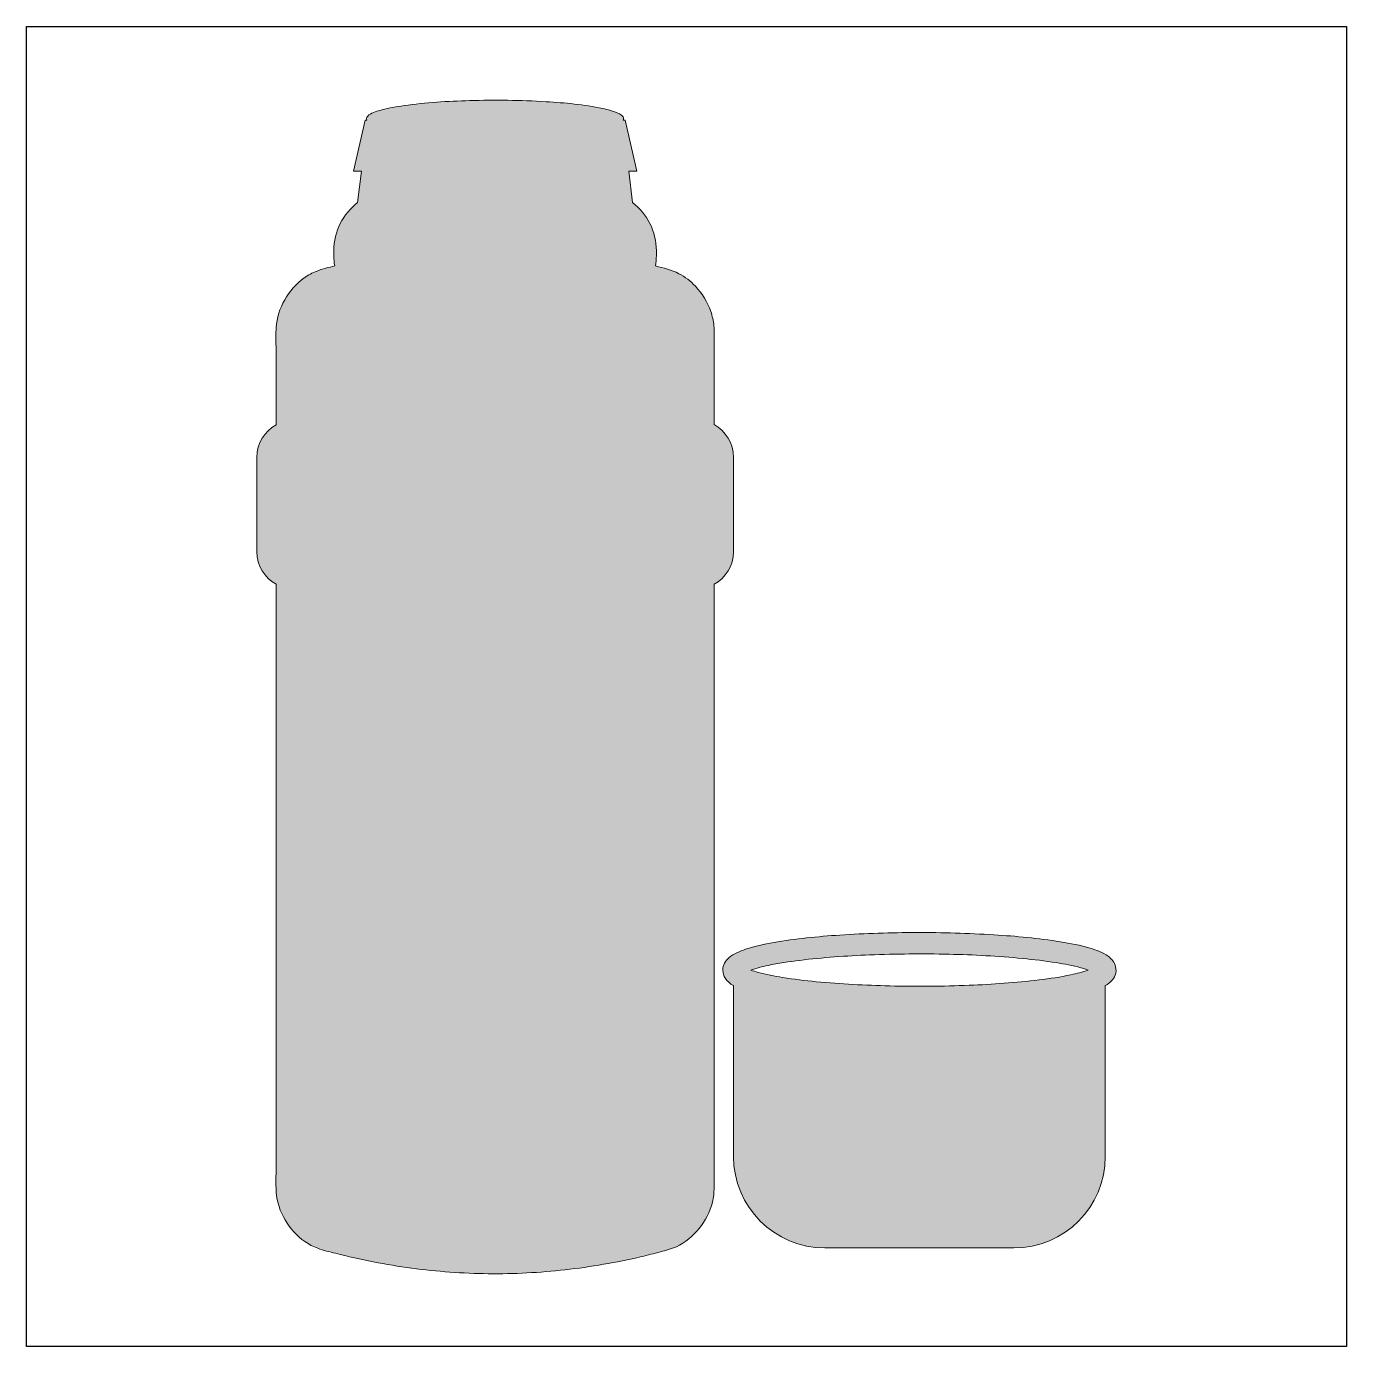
# Model space of a CAD drawing. Header units: inches. Extents: x 0 to 114, y 0 to 114.
import ezdxf

# ---------------------------------------------------------------- set-up
doc = ezdxf.new("R2010")
doc.units = ezdxf.units.IN
doc.header["$MEASUREMENT"] = 0
doc.layers.add('Image Background', color=7, linetype='Continuous')
doc.layers.add('Layer 1', color=7, linetype='Continuous')
picture_1 = doc.add_image_def('image1.png', size_in_pixel=(1350, 1350))

msp = doc.modelspace()

# ---------------------------------------------------------------- hatches: boundary and pattern name
at = {"layer": 'Layer 1', "true_color": 0x532a21}
h = msp.add_hatch(color=19, dxfattribs=at)
h.dxf.hatch_style = 2
edge = h.paths.add_edge_path()
edge.add_spline(control_points=[(21.61, 58.97), (21.61, 56.62), (21.61, 54.28), (21.61, 51.93), (21.61, 49.58), (21.61, 47.24), (21.61, 44.89), (21.61, 42.54), (21.61, 40.19), (21.61, 37.85), (21.61, 35.5), (21.61, 33.15), (21.61, 30.81), (21.61, 28.46), (21.61, 26.11), (21.61, 23.77), (21.61, 21.42), (21.61, 19.07), (21.61, 16.72), (21.61, 16.14), (21.61, 15.55), (21.61, 14.96), (21.61, 14.43), (21.59, 13.89), (21.63, 13.36), (21.69, 12.52), (21.97, 11.7), (22.4, 10.97), (22.83, 10.23), (23.41, 9.58), (24.12, 9.09), (24.46, 8.85), (24.83, 8.65), (25.22, 8.51), (25.72, 8.33), (26.25, 8.21), (26.76, 8.08), (28.93, 7.52), (31.13, 7.09), (33.35, 6.79), (35.55, 6.5), (37.77, 6.34), (39.99, 6.31), (42.22, 6.29), (44.44, 6.4), (46.64, 6.65), (48.87, 6.9), (51.07, 7.28), (53.25, 7.79), (53.8, 7.92), (54.34, 8.06), (54.89, 8.21), (55.36, 8.33), (55.83, 8.45), (56.27, 8.65), (57.05, 9.01), (57.71, 9.57), (58.24, 10.23), (58.78, 10.89), (59.18, 11.67), (59.39, 12.5), (59.49, 12.91), (59.54, 13.33), (59.54, 13.75), (59.54, 14.33), (59.54, 14.91), (59.54, 15.49), (59.54, 17.84), (59.54, 20.18), (59.54, 22.53), (59.54, 24.88), (59.54, 27.22), (59.54, 29.57), (59.54, 31.92), (59.54, 34.26), (59.54, 36.61), (59.54, 38.95), (59.54, 41.3), (59.54, 43.65), (59.54, 45.99), (59.54, 48.34), (59.54, 50.69), (59.54, 53.03), (59.54, 55.38), (59.54, 57.72), (59.54, 60.07), (59.54, 62.42), (59.54, 64.76), (59.54, 65.17), (59.54, 65.58), (59.54, 66), (60.54, 66.54), (61.22, 67.6), (61.22, 68.82), (61.22, 68.82), (61.22, 76.99), (61.22, 76.99), (61.22, 78.21), (60.54, 79.27), (59.54, 79.82), (59.54, 82.16), (59.54, 84.5), (59.54, 86.84), (59.54, 87.35), (59.57, 87.88), (59.52, 88.39), (59.48, 88.81), (59.39, 89.22), (59.25, 89.62), (58.97, 90.43), (58.51, 91.18), (57.92, 91.8), (57.51, 92.24), (57.03, 92.61), (56.5, 92.89), (55.86, 93.23), (55.15, 93.38), (54.46, 93.56), (54.51, 93.85), (54.54, 94.15), (54.54, 94.46), (54.54, 94.46), (54.54, 94.87), (54.54, 94.87), (54.54, 96.57), (53.73, 98.08), (52.48, 99.05), (52.48, 99.05), (52.15, 101.78), (52.15, 101.78), (52.15, 101.78), (52.84, 101.78), (52.84, 101.78), (52.84, 101.78), (51.83, 106.17), (51.83, 106.17), (51.83, 106.17), (51.67, 106.17), (51.67, 106.17), (51.84, 106.46), (51.46, 106.67), (51.26, 106.77), (50.82, 106.98), (50.35, 107.09), (49.88, 107.19), (48.28, 107.54), (46.62, 107.68), (44.99, 107.78), (42.79, 107.91), (40.58, 107.94), (38.37, 107.88), (36.48, 107.82), (34.58, 107.71), (32.7, 107.44), (32.05, 107.35), (31.41, 107.24), (30.77, 107.07), (30.4, 106.97), (29.98, 106.86), (29.66, 106.63), (29.51, 106.52), (29.37, 106.36), (29.48, 106.17), (29.48, 106.17), (29.32, 106.17), (29.32, 106.17), (29.32, 106.17), (28.31, 101.78), (28.31, 101.78), (28.31, 101.78), (29.01, 101.78), (29.01, 101.78), (29.01, 101.78), (28.67, 99.05), (28.67, 99.05), (27.42, 98.08), (26.62, 96.57), (26.62, 94.87), (26.62, 94.87), (26.62, 94.46), (26.62, 94.46), (26.62, 94.15), (26.64, 93.85), (26.69, 93.56), (26.18, 93.43), (25.65, 93.31), (25.16, 93.12), (24.76, 92.97), (24.4, 92.77), (24.05, 92.52), (23.36, 92.02), (22.78, 91.36), (22.36, 90.62), (21.94, 89.89), (21.67, 89.07), (21.62, 88.22), (21.59, 87.68), (21.61, 87.13), (21.61, 86.59), (21.61, 86), (21.61, 85.42), (21.61, 84.83), (21.61, 83.15), (21.61, 81.48), (21.61, 79.8), (20.63, 79.25), (19.96, 78.2), (19.96, 76.99), (19.96, 76.99), (19.96, 68.82), (19.96, 68.82), (19.96, 67.61), (20.63, 66.56), (21.61, 66.01), (21.61, 63.66), (21.61, 61.32), (21.61, 58.97)], knot_values=[0, 0, 0, 0, 1, 1, 1, 2, 2, 2, 3, 3, 3, 4, 4, 4, 5, 5, 5, 6, 6, 6, 7, 7, 7, 8, 8, 8, 9, 9, 9, 10, 10, 10, 11, 11, 11, 12, 12, 12, 13, 13, 13, 14, 14, 14, 15, 15, 15, 16, 16, 16, 17, 17, 17, 18, 18, 18, 19, 19, 19, 20, 20, 20, 21, 21, 21, 22, 22, 22, 23, 23, 23, 24, 24, 24, 25, 25, 25, 26, 26, 26, 27, 27, 27, 28, 28, 28, 29, 29, 29, 30, 30, 30, 31, 31, 31, 32, 32, 32, 33, 33, 33, 34, 34, 34, 35, 35, 35, 36, 36, 36, 37, 37, 37, 38, 38, 38, 39, 39, 39, 40, 40, 40, 41, 41, 41, 42, 42, 42, 43, 43, 43, 44, 44, 44, 45, 45, 45, 46, 46, 46, 47, 47, 47, 48, 48, 48, 49, 49, 49, 50, 50, 50, 51, 51, 51, 52, 52, 52, 53, 53, 53, 54, 54, 54, 55, 55, 55, 56, 56, 56, 57, 57, 57, 58, 58, 58, 59, 59, 59, 60, 60, 60, 61, 61, 61, 62, 62, 62, 63, 63, 63, 64, 64, 64, 65, 65, 65, 66, 66, 66, 67, 67, 67, 68, 68, 68, 69, 69, 69, 70, 70, 70, 71, 71, 71, 72, 72, 72, 72], degree=3, periodic=1)
h = msp.add_hatch(color=19, dxfattribs=at)
h.dxf.hatch_style = 2
edge = h.paths.add_edge_path()
edge.add_spline(control_points=[(61.22, 31.25), (61.22, 31.25), (61.22, 16.46), (61.22, 16.46), (61.22, 12.09), (64.77, 8.54), (69.14, 8.54), (69.14, 8.54), (85.49, 8.54), (85.49, 8.54), (89.87, 8.54), (93.41, 12.09), (93.41, 16.46), (93.41, 16.46), (93.41, 31.25), (93.41, 31.25), (93.77, 31.46), (94.11, 31.75), (94.26, 32.15), (94.35, 32.38), (94.36, 32.65), (94.3, 32.9), (94.22, 33.27), (93.96, 33.57), (93.65, 33.79), (93.19, 34.13), (92.63, 34.33), (92.09, 34.49), (91.25, 34.75), (90.38, 34.91), (89.51, 35.05), (87.61, 35.36), (85.69, 35.53), (83.77, 35.65), (81.54, 35.79), (79.3, 35.85), (77.07, 35.85), (74.86, 35.84), (72.64, 35.77), (70.43, 35.63), (68.51, 35.5), (66.59, 35.31), (64.7, 34.98), (63.88, 34.84), (63.06, 34.67), (62.27, 34.4), (61.77, 34.23), (61.25, 34.02), (60.84, 33.68), (60.51, 33.4), (60.3, 33.03), (60.3, 32.6), (60.3, 32.06), (60.59, 31.62), (61.22, 31.25)], knot_values=[0, 0, 0, 0, 1, 1, 1, 2, 2, 2, 3, 3, 3, 4, 4, 4, 5, 5, 5, 6, 6, 6, 7, 7, 7, 8, 8, 8, 9, 9, 9, 10, 10, 10, 11, 11, 11, 12, 12, 12, 13, 13, 13, 14, 14, 14, 15, 15, 15, 16, 16, 16, 17, 17, 17, 18, 18, 18, 18], degree=3, periodic=1)
edge = h.paths.add_edge_path()
edge.add_spline(control_points=[(90.43, 32.19), (89.52, 32), (88.6, 31.86), (87.67, 31.75), (85.67, 31.5), (83.65, 31.36), (81.63, 31.28), (79.34, 31.19), (77.05, 31.17), (74.75, 31.23), (72.63, 31.28), (70.51, 31.38), (68.39, 31.59), (67.42, 31.69), (66.44, 31.8), (65.47, 31.96), (64.76, 32.07), (64.05, 32.21), (63.35, 32.4), (63.13, 32.46), (62.92, 32.52), (62.71, 32.6), (63.19, 32.77), (63.7, 32.89), (64.21, 33), (65.12, 33.19), (66.04, 33.33), (66.96, 33.44), (68.96, 33.69), (70.98, 33.83), (73, 33.91), (75.29, 34), (77.59, 34.02), (79.88, 33.97), (82, 33.92), (84.13, 33.81), (86.24, 33.6), (87.22, 33.51), (88.19, 33.39), (89.16, 33.24), (89.87, 33.12), (90.59, 32.99), (91.28, 32.8), (91.5, 32.74), (91.72, 32.67), (91.93, 32.6), (91.44, 32.42), (90.93, 32.3), (90.43, 32.19)], knot_values=[0, 0, 0, 0, 1, 1, 1, 2, 2, 2, 3, 3, 3, 4, 4, 4, 5, 5, 5, 6, 6, 6, 7, 7, 7, 8, 8, 8, 9, 9, 9, 10, 10, 10, 11, 11, 11, 12, 12, 12, 13, 13, 13, 14, 14, 14, 15, 15, 15, 16, 16, 16, 16], degree=3, periodic=1)

# ---------------------------------------------------------------- linework, layer by layer
at = {"layer": 'Layer 1', "lineweight": 0}
for points, knots in [([(21.61, 58.97), (21.61, 56.62), (21.61, 54.28), (21.61, 51.93), (21.61, 49.58), (21.61, 47.24), (21.61, 44.89), (21.61, 42.54), (21.61, 40.19), (21.61, 37.85), (21.61, 35.5), (21.61, 33.15), (21.61, 30.81), (21.61, 28.46), (21.61, 26.11), (21.61, 23.77), (21.61, 21.42), (21.61, 19.07), (21.61, 16.72), (21.61, 16.14), (21.61, 15.55), (21.61, 14.96), (21.61, 14.43), (21.59, 13.89), (21.63, 13.36), (21.69, 12.52), (21.97, 11.7), (22.4, 10.97), (22.83, 10.23), (23.41, 9.58), (24.12, 9.09), (24.46, 8.85), (24.83, 8.65), (25.22, 8.51), (25.72, 8.33), (26.25, 8.21), (26.76, 8.08), (28.93, 7.52), (31.13, 7.09), (33.35, 6.79), (35.55, 6.5), (37.77, 6.34), (39.99, 6.31), (42.22, 6.29), (44.44, 6.4), (46.64, 6.65), (48.87, 6.9), (51.07, 7.28), (53.25, 7.79), (53.8, 7.92), (54.34, 8.06), (54.89, 8.21), (55.36, 8.33), (55.83, 8.45), (56.27, 8.65), (57.05, 9.01), (57.71, 9.57), (58.24, 10.23), (58.78, 10.89), (59.18, 11.67), (59.39, 12.5), (59.49, 12.91), (59.54, 13.33), (59.54, 13.75), (59.54, 14.33), (59.54, 14.91), (59.54, 15.49), (59.54, 17.84), (59.54, 20.18), (59.54, 22.53), (59.54, 24.88), (59.54, 27.22), (59.54, 29.57), (59.54, 31.92), (59.54, 34.26), (59.54, 36.61), (59.54, 38.95), (59.54, 41.3), (59.54, 43.65), (59.54, 45.99), (59.54, 48.34), (59.54, 50.69), (59.54, 53.03), (59.54, 55.38), (59.54, 57.72), (59.54, 60.07), (59.54, 62.42), (59.54, 64.76), (59.54, 65.17), (59.54, 65.58), (59.54, 66), (60.54, 66.54), (61.22, 67.6), (61.22, 68.82), (61.22, 68.82), (61.22, 76.99), (61.22, 76.99), (61.22, 78.21), (60.54, 79.27), (59.54, 79.82), (59.54, 82.16), (59.54, 84.5), (59.54, 86.84), (59.54, 87.35), (59.57, 87.88), (59.52, 88.39), (59.48, 88.81), (59.39, 89.22), (59.25, 89.62), (58.97, 90.43), (58.51, 91.18), (57.92, 91.8), (57.51, 92.24), (57.03, 92.61), (56.5, 92.89), (55.86, 93.23), (55.15, 93.38), (54.46, 93.56), (54.51, 93.85), (54.54, 94.15), (54.54, 94.46), (54.54, 94.46), (54.54, 94.87), (54.54, 94.87), (54.54, 96.57), (53.73, 98.08), (52.48, 99.05), (52.48, 99.05), (52.15, 101.78), (52.15, 101.78), (52.15, 101.78), (52.84, 101.78), (52.84, 101.78), (52.84, 101.78), (51.83, 106.17), (51.83, 106.17), (51.83, 106.17), (51.67, 106.17), (51.67, 106.17), (51.84, 106.46), (51.46, 106.67), (51.26, 106.77), (50.82, 106.98), (50.35, 107.09), (49.88, 107.19), (48.28, 107.54), (46.62, 107.68), (44.99, 107.78), (42.79, 107.91), (40.58, 107.94), (38.37, 107.88), (36.48, 107.82), (34.58, 107.71), (32.7, 107.44), (32.05, 107.35), (31.41, 107.24), (30.77, 107.07), (30.4, 106.97), (29.98, 106.86), (29.66, 106.63), (29.51, 106.52), (29.37, 106.36), (29.48, 106.17), (29.48, 106.17), (29.32, 106.17), (29.32, 106.17), (29.32, 106.17), (28.31, 101.78), (28.31, 101.78), (28.31, 101.78), (29.01, 101.78), (29.01, 101.78), (29.01, 101.78), (28.67, 99.05), (28.67, 99.05), (27.42, 98.08), (26.62, 96.57), (26.62, 94.87), (26.62, 94.87), (26.62, 94.46), (26.62, 94.46), (26.62, 94.15), (26.64, 93.85), (26.69, 93.56), (26.18, 93.43), (25.65, 93.31), (25.16, 93.12), (24.76, 92.97), (24.4, 92.77), (24.05, 92.52), (23.36, 92.02), (22.78, 91.36), (22.36, 90.62), (21.94, 89.89), (21.67, 89.07), (21.62, 88.22), (21.59, 87.68), (21.61, 87.13), (21.61, 86.59), (21.61, 86), (21.61, 85.42), (21.61, 84.83), (21.61, 83.15), (21.61, 81.48), (21.61, 79.8), (20.63, 79.25), (19.96, 78.2), (19.96, 76.99), (19.96, 76.99), (19.96, 68.82), (19.96, 68.82), (19.96, 67.61), (20.63, 66.56), (21.61, 66.01), (21.61, 63.66), (21.61, 61.32), (21.61, 58.97)], [0, 0, 0, 0, 1, 1, 1, 2, 2, 2, 3, 3, 3, 4, 4, 4, 5, 5, 5, 6, 6, 6, 7, 7, 7, 8, 8, 8, 9, 9, 9, 10, 10, 10, 11, 11, 11, 12, 12, 12, 13, 13, 13, 14, 14, 14, 15, 15, 15, 16, 16, 16, 17, 17, 17, 18, 18, 18, 19, 19, 19, 20, 20, 20, 21, 21, 21, 22, 22, 22, 23, 23, 23, 24, 24, 24, 25, 25, 25, 26, 26, 26, 27, 27, 27, 28, 28, 28, 29, 29, 29, 30, 30, 30, 31, 31, 31, 32, 32, 32, 33, 33, 33, 34, 34, 34, 35, 35, 35, 36, 36, 36, 37, 37, 37, 38, 38, 38, 39, 39, 39, 40, 40, 40, 41, 41, 41, 42, 42, 42, 43, 43, 43, 44, 44, 44, 45, 45, 45, 46, 46, 46, 47, 47, 47, 48, 48, 48, 49, 49, 49, 50, 50, 50, 51, 51, 51, 52, 52, 52, 53, 53, 53, 54, 54, 54, 55, 55, 55, 56, 56, 56, 57, 57, 57, 58, 58, 58, 59, 59, 59, 60, 60, 60, 61, 61, 61, 62, 62, 62, 63, 63, 63, 64, 64, 64, 65, 65, 65, 66, 66, 66, 67, 67, 67, 68, 68, 68, 69, 69, 69, 70, 70, 70, 71, 71, 71, 72, 72, 72, 72]), ([(61.22, 31.25), (61.22, 31.25), (61.22, 16.46), (61.22, 16.46), (61.22, 12.09), (64.77, 8.54), (69.14, 8.54), (69.14, 8.54), (85.49, 8.54), (85.49, 8.54), (89.87, 8.54), (93.41, 12.09), (93.41, 16.46), (93.41, 16.46), (93.41, 31.25), (93.41, 31.25), (93.77, 31.46), (94.11, 31.75), (94.26, 32.15), (94.35, 32.38), (94.36, 32.65), (94.3, 32.9), (94.22, 33.27), (93.96, 33.57), (93.65, 33.79), (93.19, 34.13), (92.63, 34.33), (92.09, 34.49), (91.25, 34.75), (90.38, 34.91), (89.51, 35.05), (87.61, 35.36), (85.69, 35.53), (83.77, 35.65), (81.54, 35.79), (79.3, 35.85), (77.07, 35.85), (74.86, 35.84), (72.64, 35.77), (70.43, 35.63), (68.51, 35.5), (66.59, 35.31), (64.7, 34.98), (63.88, 34.84), (63.06, 34.67), (62.27, 34.4), (61.77, 34.23), (61.25, 34.02), (60.84, 33.68), (60.51, 33.4), (60.3, 33.03), (60.3, 32.6), (60.3, 32.06), (60.59, 31.62), (61.22, 31.25)], [0, 0, 0, 0, 1, 1, 1, 2, 2, 2, 3, 3, 3, 4, 4, 4, 5, 5, 5, 6, 6, 6, 7, 7, 7, 8, 8, 8, 9, 9, 9, 10, 10, 10, 11, 11, 11, 12, 12, 12, 13, 13, 13, 14, 14, 14, 15, 15, 15, 16, 16, 16, 17, 17, 17, 18, 18, 18, 18]), ([(90.43, 32.19), (89.52, 32), (88.6, 31.86), (87.67, 31.75), (85.67, 31.5), (83.65, 31.36), (81.63, 31.28), (79.34, 31.19), (77.05, 31.17), (74.75, 31.23), (72.63, 31.28), (70.51, 31.38), (68.39, 31.59), (67.42, 31.69), (66.44, 31.8), (65.47, 31.96), (64.76, 32.07), (64.05, 32.21), (63.35, 32.4), (63.13, 32.46), (62.92, 32.52), (62.71, 32.6), (63.19, 32.77), (63.7, 32.89), (64.21, 33), (65.12, 33.19), (66.04, 33.33), (66.96, 33.44), (68.96, 33.69), (70.98, 33.83), (73, 33.91), (75.29, 34), (77.59, 34.02), (79.88, 33.97), (82, 33.92), (84.13, 33.81), (86.24, 33.6), (87.22, 33.51), (88.19, 33.39), (89.16, 33.24), (89.87, 33.12), (90.59, 32.99), (91.28, 32.8), (91.5, 32.74), (91.72, 32.67), (91.93, 32.6), (91.44, 32.42), (90.93, 32.3), (90.43, 32.19)], [0, 0, 0, 0, 1, 1, 1, 2, 2, 2, 3, 3, 3, 4, 4, 4, 5, 5, 5, 6, 6, 6, 7, 7, 7, 8, 8, 8, 9, 9, 9, 10, 10, 10, 11, 11, 11, 12, 12, 12, 13, 13, 13, 14, 14, 14, 15, 15, 15, 16, 16, 16, 16])]:
    msp.add_open_spline(points, degree=3, knots=knots, dxfattribs=at)

# ---------------------------------------------------------------- pictures from other files: only their frames are drawn
at = {"layer": 'Image Background'}
image = msp.add_image(picture_1, insert=(0, 0), size_in_units=(114.3, 114.3), dxfattribs=at)

doc.saveas('drawing.dxf')
